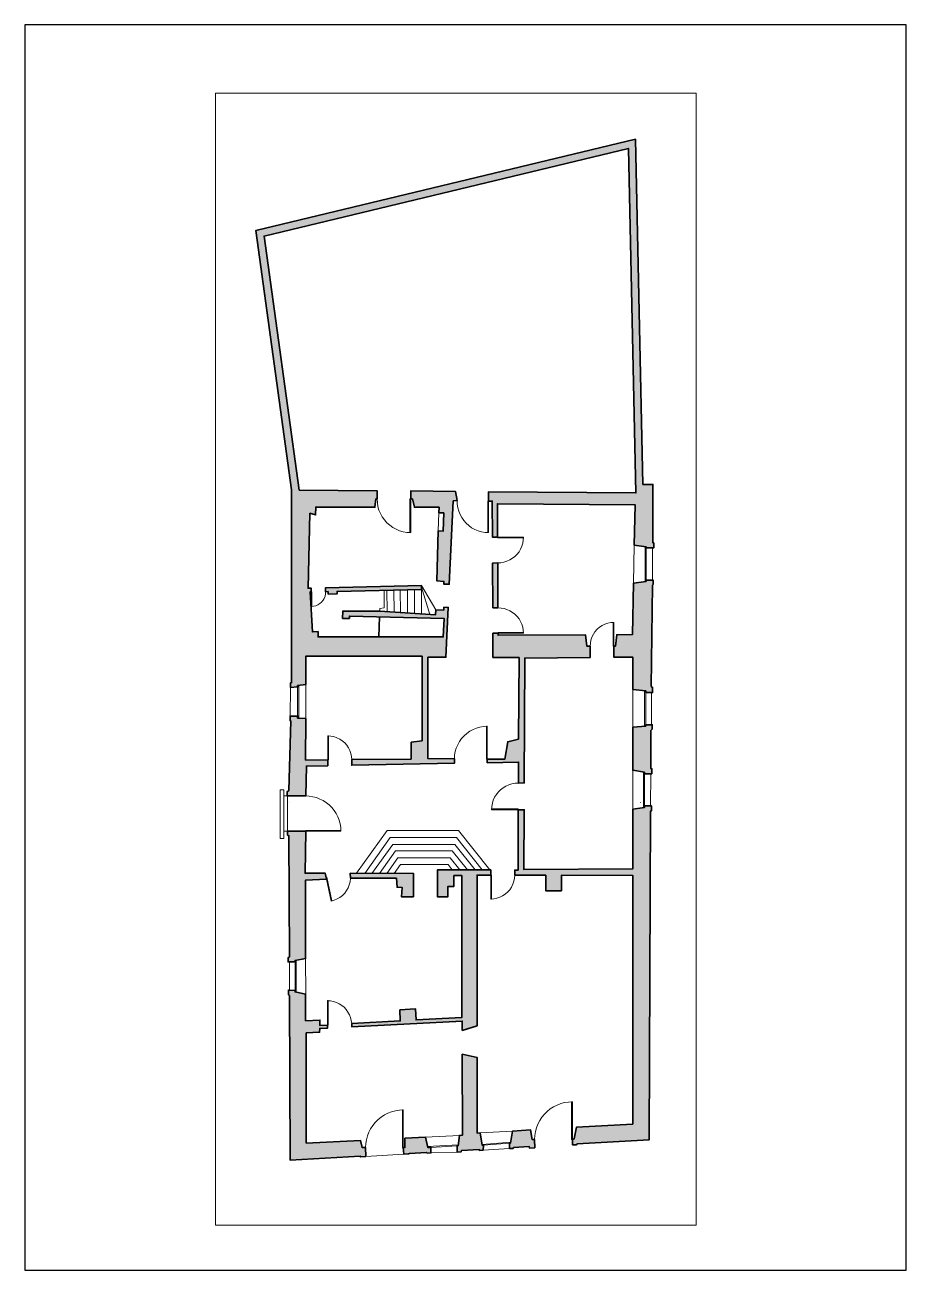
# Paper-space layout 'Layout1' of a CAD drawing. Header units: millimetres. Extents: x 64 to 274, y 59 to 356.
# The model-space entities are those that its viewports show. They can reach past a viewport. Long polylines and large blocks are cut down to what shows.
import ezdxf

# ---------------------------------------------------------------- set-up
doc = ezdxf.new("R2010")
doc.units = ezdxf.units.MM
for name, color, linetype, lineweight in [('A-ALV-___-___-EXI', 250, 'Continuous', 35), ('A-ESC-___-___-EXI', 250, 'Continuous', 25), ('A-JAN-___-___-EXI', 250, 'Continuous', 25), ('A-PIS-___-___-EXI', 250, 'Continuous', 25), ('A-POR-___-___-EXI', 250, 'Continuous', 25)]:
    doc.layers.add(name, color=color, linetype=linetype, lineweight=lineweight)

# ---------------------------------------------------------------- blocks, each defined once
blk = doc.blocks.new('SVG - A4-22928528-Não nomeada')
at = {"layer": 'A-PIS-___-___-EXI'}
for p, q in [((64.29, 356.5), (64.29, 59.5)), ((274.29, 356.5), (64.29, 356.5)), ((274.29, 59.5), (274.29, 356.5)), ((64.29, 59.5), (274.29, 59.5))]:
    blk.add_line(p, q, dxfattribs=at)

msp = doc.modelspace()

# ---------------------------------------------------------------- hatches: boundary and pattern name
at = {"layer": 'A-ALV-___-___-EXI'}
h = msp.add_hatch(color=11, dxfattribs=at)
h.paths.add_polyline_path([(22516, -35576), (24189, -35480), (24194, -35498), (24319, -35488), (24317, -35277), (24236, -35277), (24194, -35107), (22903, -35171), (22903, -32543), (23222, -32526), (23225, -32435), (23409, -32425), (23406, -32354), (23225, -32364), (23227, -32236), (22888, -32253), (22888, -31618), (22638, -31566), (22638, -31530), (22479, -31520), (22479, -31630), (22503, -31650)])
h.paths.add_polyline_path([(25225, -35434), (25338, -35429), (25360, -35417), (25770, -35392), (25782, -35407), (25875, -35404), (25875, -35272), (25799, -35274), (25747, -35029), (25252, -35053), (25252, -35277), (25215, -35277)])
h.paths.add_polyline_path([(26496, -35385), (26594, -35382), (26604, -35345), (27023, -35323), (27036, -35345), (27119, -35336), (27124, -35218), (27095, -35218), (27048, -34928), (26974, -34933), (26974, -33127), (26621, -33053), (26626, -34985), (26552, -34987), (26523, -35235), (26496, -35235)])
h.paths.add_polyline_path([(27745, -35296), (27833, -35296), (27843, -35277), (28216, -35255), (28223, -35291), (28353, -35287), (28346, -35085), (28290, -35085), (28250, -34857), (27819, -34884), (27774, -35169), (27745, -35169)])
h.paths.add_polyline_path([(29244, -35210), (29347, -35210), (29360, -35191), (31075, -35095), (31109, -27250), (31129, -27243), (31129, -27125), (30964, -27125), (30964, -27162), (30682, -27206), (30682, -28629), (28088, -28644), (28096, -27218), (27956, -27220), (27951, -28658), (27870, -28658), (27870, -28779), (28609, -28781), (28609, -29152), (28982, -29154), (28982, -28781), (30682, -28786), (30682, -34715), (29342, -34793), (29288, -35068), (29244, -35085)])
h.paths.add_polyline_path([(26621, -32484), (26974, -32371), (26974, -28776), (27298, -28779), (27298, -28656), (26027, -28654), (26030, -29296), (26277, -29296), (26277, -29046), (26422, -29046), (26422, -28791), (26614, -28791), (26614, -32173), (25522, -32234), (25507, -31971), (25129, -31991), (25144, -32256), (23985, -32320), (23988, -32396), (26619, -32261)])
h.paths.add_polyline_path([(22638, -30847), (22638, -30813), (22886, -30771), (22881, -28901), (23387, -28874), (23355, -28735), (22874, -28732), (22889, -27731), (22459, -27731), (22459, -27822), (22491, -27841), (22501, -30725), (22469, -30749), (22469, -30847)])
h.paths.add_polyline_path([(25460, -29299), (25458, -28739), (23951, -28735), (23958, -28852), (25050, -28855), (25068, -29066), (25188, -29073), (25176, -29299)])
h.paths.add_polyline_path([(22889, -26889), (22908, -26178), (23414, -26168), (23416, -26028), (22886, -26033), (22889, -25041), (22697, -25032), (22697, -24985), (22518, -24985), (22518, -25095), (22538, -25100), (22484, -26762), (22444, -26791), (22444, -26889)])
h.paths.add_polyline_path([(27958, -26582), (28098, -26580), (28110, -23601), (29669, -23586), (29669, -23319), (29593, -23319), (29556, -23046), (27475, -23056), (27475, -23010), (27350, -23010), (27352, -23584), (27973, -23584), (27963, -25532), (27703, -25598), (27632, -26016), (27217, -26013), (27217, -26099), (27961, -26084)])
h.paths.add_polyline_path([(31136, -26359), (31139, -26241), (31114, -26234), (31117, -25328), (31148, -25297), (31148, -25191), (30994, -25191), (30994, -25223), (30682, -25252), (30682, -26276), (30964, -26320), (30964, -26359)])
h.paths.add_polyline_path([(23985, -26158), (26432, -26111), (26432, -26006), (25804, -25998), (25804, -23581), (26231, -23581), (26287, -22394), (26182, -22391), (26179, -22455), (25988, -22448), (25985, -22570), (24655, -22479), (23772, -22479), (23767, -22656), (23931, -22656), (23931, -22600), (26187, -22656), (26167, -23098), (23185, -23098), (23185, -22970), (23050, -22978), (22992, -22025), (23021, -22025), (23019, -21932), (22947, -21935), (22989, -20146), (23124, -20188), (23127, -20001), (24540, -20003), (24562, -19807), (24592, -19807), (24592, -19611), (22734, -19594), (21897, -13535), (30579, -11447), (30758, -19662), (27247, -19635), (27249, -19859), (27335, -19859), (27340, -20715), (27463, -20715), (27460, -19920), (30741, -19945), (30719, -20907), (31001, -20946), (31001, -20973), (31183, -20973), (31183, -20853), (31163, -20853), (31166, -19459), (30928, -19459), (30746, -11226), (21703, -13403), (22552, -19591), (22552, -24187), (22528, -24195), (22528, -24305), (22697, -24290), (22697, -24259), (22889, -24234), (22889, -23559), (25664, -23559), (25664, -25574), (25404, -25611), (25399, -26013), (23988, -26023)])
h.paths.add_polyline_path([(31156, -24425), (31156, -24300), (31124, -24278), (31151, -21866), (31168, -21849), (31168, -21741), (31001, -21741), (31001, -21773), (30702, -21817), (30675, -23041), (30302, -23044), (30272, -23319), (30236, -23319), (30236, -23581), (30682, -23579), (30682, -24349), (30994, -24381), (30994, -24425)])
h.paths.add_polyline_path([(27347, -22406), (27472, -22403), (27468, -21331), (27342, -21334)])
h.paths.add_polyline_path([(23423, -22075), (23642, -22067), (23639, -22011), (25649, -21962), (25647, -21868), (23362, -21925), (23365, -22018), (23423, -22016)])
h.paths.add_polyline_path([(26184, -21841), (26312, -21841), (26405, -19849), (26498, -19846), (26459, -19626), (25392, -19616), (25392, -19807), (25431, -19807), (25482, -20006), (26069, -20006), (26064, -20134), (26179, -20138), (26167, -20573), (26049, -20568), (26012, -21758), (26184, -21773)])

# ---------------------------------------------------------------- linework, layer by layer
at = {"layer": 'A-ALV-___-___-EXI', "color": 18, "lineweight": 9}
for p, q in [((26064, -20134), (26049, -20568)), ((24638, -22617), (24623, -23098)), ((24653, -22619), (24638, -23098)), ((30864, -27044), (30866, -27044))]:
    msp.add_line(p, q, dxfattribs=at)
at = {"layer": 'A-ALV-___-___-EXI'}
for points in [[(25399, -26013), (23988, -26023), (23985, -26158), (26432, -26111), (26432, -26006), (25804, -25998), (25804, -23581), (26231, -23581), (26287, -22394), (26182, -22391), (26179, -22455), (25988, -22448), (25985, -22570), (24655, -22479), (23772, -22479), (23767, -22656), (23931, -22656), (23931, -22600), (26187, -22656), (26167, -23098), (23185, -23098), (23185, -22970), (23050, -22978), (22992, -22025), (23021, -22025), (23019, -21932), (22947, -21935), (22989, -20146), (23124, -20188), (23127, -20001), (24540, -20003), (24562, -19807), (24592, -19807), (24592, -19611), (22734, -19594), (21897, -13535), (30579, -11447), (30758, -19662), (27247, -19635), (27249, -19859), (27335, -19859), (27340, -20715), (27463, -20715), (27460, -19920), (30741, -19945), (30719, -20907), (31001, -20946), (31001, -20973), (31183, -20973), (31183, -20853), (31163, -20853), (31166, -19459), (30928, -19459), (30746, -11226), (21703, -13403), (22552, -19591), (22552, -24187), (22528, -24195), (22528, -24305), (22697, -24290), (22697, -24259), (22889, -24234), (22889, -23559), (25664, -23559), (25664, -25574), (25404, -25611)], [(26405, -19849), (26498, -19846), (26459, -19626), (25392, -19616), (25392, -19807), (25431, -19807), (25482, -20006), (26069, -20006), (26064, -20134), (26179, -20138), (26167, -20573), (26049, -20568), (26012, -21758), (26184, -21773), (26184, -21841), (26312, -21841)], [(27347, -22406), (27472, -22403), (27468, -21331), (27342, -21334)], [(25649, -21962), (25647, -21868), (23362, -21925), (23365, -22018), (23423, -22016), (23423, -22075), (23642, -22067), (23639, -22011)], [(30994, -24425), (31156, -24425), (31156, -24300), (31124, -24278), (31151, -21866), (31168, -21849), (31168, -21741), (31001, -21741), (31001, -21773), (30702, -21817), (30675, -23041), (30302, -23044), (30272, -23319), (30236, -23319), (30236, -23581), (30682, -23579), (30682, -24349), (30994, -24381)], [(27973, -23584), (27963, -25532), (27703, -25598), (27632, -26016), (27217, -26013), (27217, -26099), (27961, -26084), (27958, -26582), (28098, -26580), (28110, -23601), (29669, -23586), (29669, -23319), (29593, -23319), (29556, -23046), (27475, -23056), (27475, -23010), (27350, -23010), (27352, -23584)], [(23414, -26168), (23416, -26028), (22886, -26033), (22889, -25041), (22697, -25032), (22697, -24985), (22518, -24985), (22518, -25095), (22538, -25100), (22484, -26762), (22444, -26791), (22444, -26889), (22889, -26889), (22908, -26178)], [(30964, -26320), (30964, -26359), (31136, -26359), (31139, -26241), (31114, -26234), (31117, -25328), (31148, -25297), (31148, -25191), (30994, -25191), (30994, -25223), (30682, -25252), (30682, -26276)], [(28982, -29154), (28982, -28781), (30682, -28786), (30682, -34715), (29342, -34793), (29288, -35068), (29244, -35085), (29244, -35210), (29347, -35210), (29360, -35191), (31075, -35095), (31109, -27250), (31129, -27243), (31129, -27125), (30964, -27125), (30964, -27162), (30682, -27206), (30682, -28629), (28088, -28644), (28096, -27218), (27956, -27220), (27951, -28658), (27870, -28658), (27870, -28779), (28609, -28781), (28609, -29152)], [(23387, -28874), (23355, -28735), (22874, -28732), (22889, -27731), (22459, -27731), (22459, -27822), (22491, -27841), (22501, -30725), (22469, -30749), (22469, -30847), (22638, -30847), (22638, -30813), (22886, -30771), (22881, -28901)], [(25460, -29299), (25458, -28739), (23951, -28735), (23958, -28852), (25050, -28855), (25068, -29066), (25188, -29073), (25176, -29299)], [(25129, -31991), (25144, -32256), (23985, -32320), (23988, -32396), (26619, -32261), (26621, -32484), (26974, -32371), (26974, -28776), (27298, -28779), (27298, -28656), (26027, -28654), (26030, -29296), (26277, -29296), (26277, -29046), (26422, -29046), (26422, -28791), (26614, -28791), (26614, -32173), (25522, -32234), (25507, -31971)], [(22903, -35171), (22903, -32543), (23222, -32526), (23225, -32435), (23409, -32425), (23406, -32354), (23225, -32364), (23227, -32236), (22888, -32253), (22888, -31618), (22638, -31566), (22638, -31530), (22479, -31520), (22479, -31630), (22503, -31650), (22516, -35576), (24189, -35480), (24194, -35498), (24319, -35488), (24317, -35277), (24236, -35277), (24194, -35107)], [(27023, -35323), (27036, -35345), (27119, -35336), (27124, -35218), (27095, -35218), (27048, -34928), (26974, -34933), (26974, -33127), (26621, -33053), (26626, -34985), (26552, -34987), (26523, -35235), (26496, -35235), (26496, -35385), (26594, -35382), (26604, -35345)], [(25747, -35029), (25252, -35053), (25252, -35277), (25215, -35277), (25225, -35434), (25338, -35429), (25360, -35417), (25770, -35392), (25782, -35407), (25875, -35404), (25875, -35272), (25799, -35274)], [(28353, -35287), (28346, -35085), (28290, -35085), (28250, -34857), (27819, -34884), (27774, -35169), (27745, -35169), (27745, -35296), (27833, -35296), (27843, -35277), (28216, -35255), (28223, -35291)]]:
    msp.add_lwpolyline(points, close=True, dxfattribs=at)
at = {"layer": 'A-ESC-___-___-EXI', "color": 18, "lineweight": 9}
for p, q in [((24992, -21978), (24999, -22502)), ((25144, -21974), (25146, -22511)), ((25316, -21970), (25318, -22524)), ((25482, -21967), (25482, -22536)), ((25647, -21868), (25988, -22448)), ((25649, -21910), (25850, -22560)), ((25649, -21962), (25649, -22546)), ((24822, -21982), (24830, -22489))]:
    msp.add_line(p, q, dxfattribs=at)
at = {"layer": 'A-ESC-___-___-EXI', "color": 18, "lineweight": 9, "flags": 128}
for points in [[(24761, -21984), (24761, -22406), (24658, -22416), (24655, -22479)], [(24098, -28735), (24827, -27716), (26533, -27716), (27276, -28656)], [(24296, -28736), (24906, -27878), (26481, -27878), (27097, -28656)], [(26927, -28655), (26444, -28045), (24962, -28045), (24469, -28736)], [(26745, -28655), (26383, -28200), (25031, -28200), (24646, -28737)], [(24822, -28737), (25085, -28366), (26331, -28366), (26560, -28654)], [(26383, -28654), (26282, -28528), (25151, -28528), (25001, -28737)]]:
    msp.add_lwpolyline(points, dxfattribs=at)
at = {"layer": 'A-JAN-___-___-EXI', "color": 18, "lineweight": 9}
for p, q in [((30719, -20907), (30699, -21817)), ((30979, -21775), (30979, -20943)), ((31001, -21741), (31001, -20973)), ((31156, -20973), (31156, -21741)), ((22528, -24305), (22518, -24985)), ((22697, -24290), (22697, -24985)), ((22724, -24255), (22724, -25032)), ((22889, -24234), (22889, -25041)), ((30682, -25252), (30682, -24349)), ((30964, -24378), (30964, -25225)), ((30994, -24425), (30994, -25191)), ((31131, -24425), (31131, -25191)), ((30682, -26276), (30682, -27206)), ((30940, -26317), (30940, -27164)), ((30964, -26359), (30964, -27125)), ((31112, -26359), (31109, -27125)), ((22501, -30847), (22503, -31521)), ((22638, -30847), (22638, -31530)), ((22660, -30809), (22660, -31571)), ((22886, -30771), (22889, -31618)), ((26552, -34987), (25747, -35029)), ((27048, -34928), (27819, -34882)), ((26525, -35208), (25794, -35250)), ((26496, -35235), (25875, -35272)), ((27092, -35200), (27777, -35147)), ((27745, -35296), (27119, -35336)), ((27124, -35218), (27745, -35169)), ((26496, -35385), (25875, -35404))]:
    msp.add_line(p, q, dxfattribs=at)
at = {"layer": 'A-POR-___-___-EXI', "color": 18, "lineweight": 9}
for p, q in [((28081, -20715), (27463, -20715)), ((28081, -23010), (27475, -23010)), ((22444, -26889), (22371, -26889)), ((22493, -27044), (22496, -27044)), ((27320, -27220), (27956, -27220)), ((23728, -27731), (22889, -27731)), ((23377, -28833), (23394, -28828)), ((29244, -34185), (29244, -35085)), ((25225, -35434), (24319, -35488))]:
    msp.add_line(p, q, dxfattribs=at)
at = {"layer": 'A-POR-___-___-EXI', "color": 18, "lineweight": 9, "flags": 128}
for points in [[(24592, -19807), (24597, -19898), (24611, -19986), (24636, -20072), (24670, -20156), (24714, -20234), (24766, -20308), (24825, -20374), (24893, -20435), (24965, -20487), (25043, -20529), (25126, -20563), (25215, -20590), (25303, -20605), (25392, -20610)], [(25374, -20610), (25374, -19807), (25392, -19807)], [(25392, -19807), (25392, -20610), (25374, -20610)], [(26498, -19846), (26501, -19932), (26513, -20016), (26538, -20099), (26567, -20178), (26609, -20251), (26658, -20322), (26714, -20386), (26776, -20443), (26844, -20492), (26920, -20533), (26999, -20565), (27080, -20590), (27163, -20605), (27249, -20610)], [(27230, -20610), (27249, -20610), (27249, -19859)], [(27249, -19859), (27230, -19859), (27230, -20610)], [(27463, -20715), (27463, -20732), (28081, -20732), (28081, -20715)], [(27468, -21331), (27541, -21326), (27615, -21314), (27684, -21292), (27752, -21260), (27816, -21221), (27875, -21176), (27926, -21123), (27973, -21064), (28010, -21000), (28042, -20933), (28064, -20862), (28076, -20789), (28081, -20715)], [(23021, -22372), (23075, -22367), (23129, -22354), (23178, -22332), (23225, -22303), (23266, -22266), (23303, -22224), (23330, -22178), (23350, -22126), (23362, -22072), (23365, -22018)], [(23038, -22372), (23038, -22025), (23021, -22025), (23021, -22372), (23038, -22372)], [(28081, -23010), (28076, -22936), (28061, -22865), (28039, -22794), (28010, -22727), (27973, -22666), (27926, -22607), (27875, -22556), (27816, -22511), (27755, -22472), (27686, -22443), (27617, -22421), (27544, -22408), (27472, -22403)], [(30236, -22752), (30162, -22757), (30088, -22769), (30017, -22794), (29951, -22828), (29890, -22867), (29833, -22916), (29784, -22973), (29745, -23034), (29710, -23100), (29686, -23172), (29674, -23245), (29669, -23319)], [(30218, -22752), (30218, -23319), (30236, -23319), (30236, -22752), (30218, -22752), (30236, -22752)], [(27475, -23010), (27475, -22992), (28081, -22992), (28081, -23010)], [(27217, -25228), (27129, -25233), (27043, -25247), (26960, -25272), (26879, -25304), (26803, -25346), (26729, -25397), (26665, -25454), (26606, -25520), (26555, -25591), (26513, -25667), (26479, -25748), (26454, -25832), (26437, -25917), (26432, -26006)], [(27217, -25228), (27217, -26013), (27200, -26013), (27200, -25228), (27217, -25228)], [(23988, -26023), (23983, -25949), (23968, -25876), (23944, -25807), (23909, -25741), (23868, -25677), (23819, -25623), (23762, -25574), (23701, -25532), (23635, -25500), (23563, -25476), (23490, -25461), (23416, -25456)], [(23433, -25456), (23433, -26028), (23416, -26028), (23416, -25456), (23433, -25456)], [(27958, -26582), (27882, -26587), (27806, -26600), (27733, -26622), (27661, -26654), (27595, -26693), (27534, -26742), (27480, -26796), (27433, -26857), (27392, -26923), (27360, -26992), (27338, -27066), (27323, -27142), (27320, -27220)], [(22371, -27908), (22280, -27908), (22280, -26744), (22371, -26744), (22371, -27908)], [(22459, -26889), (22459, -27731), (22371, -27731)], [(23728, -27731), (23723, -27643), (23711, -27554), (23686, -27471), (23654, -27387), (23615, -27309), (23568, -27235), (23512, -27167), (23450, -27105), (23382, -27051), (23308, -27002), (23230, -26963), (23146, -26931), (23063, -26909), (22974, -26894), (22889, -26889)], [(27956, -27220), (27956, -27201), (27320, -27201), (27320, -27220)], [(22889, -27731), (22889, -27714), (23728, -27714), (23728, -27731)], [(23497, -29400), (23571, -29377), (23639, -29348), (23706, -29309), (23765, -29262), (23819, -29208), (23863, -29147), (23900, -29080), (23927, -29012), (23946, -28938), (23956, -28862), (23954, -28786)], [(27298, -29350), (27372, -29346), (27446, -29331), (27517, -29306), (27583, -29272), (27647, -29233), (27703, -29181), (27752, -29127), (27794, -29063), (27826, -28997), (27850, -28926), (27865, -28852), (27870, -28779)], [(27315, -29350), (27315, -28779), (27298, -28779)], [(27298, -28779), (27298, -29350), (27315, -29350)], [(23394, -28828), (23514, -29395), (23497, -29400), (23386, -28875)], [(23423, -31773), (23423, -32354), (23406, -32354), (23406, -31772), (23423, -31772)], [(23985, -32320), (23976, -32249), (23958, -32177), (23931, -32109), (23897, -32045), (23853, -31986), (23804, -31932), (23747, -31885), (23686, -31846), (23620, -31814), (23551, -31792), (23480, -31777), (23406, -31773)], [(25215, -34379), (25122, -34384), (25028, -34398), (24938, -34423), (24849, -34457), (24766, -34499), (24687, -34550), (24614, -34609), (24547, -34676), (24488, -34749), (24437, -34828), (24395, -34911), (24361, -34999), (24336, -35090), (24322, -35183), (24317, -35277)], [(25198, -34379), (25215, -34379), (25215, -35277), (25198, -35277), (25198, -34379)], [(29244, -34185), (29151, -34190), (29058, -34204), (28967, -34229), (28879, -34263), (28795, -34305), (28717, -34356), (28643, -34415), (28577, -34484), (28518, -34555), (28466, -34634), (28425, -34720), (28390, -34806), (28366, -34896), (28351, -34990), (28346, -35085)], [(29244, -35085), (29227, -35085), (29227, -34185), (29244, -34185)]]:
    msp.add_lwpolyline(points, dxfattribs=at)

psp = doc.layouts.get("Layout1")

# ---------------------------------------------------------------- block references
at = {"layer": 'A-POR-___-___-EXI'}
psp.add_blockref('SVG - A4-22928528-Não nomeada', (0, 0), dxfattribs=at)

# ---------------------------------------------------------------- viewports
at = {"layer": 'A-JAN-___-___-EXI'}
psp.add_viewport(center=(166.99, 205.22), size=(114.49, 270.027), view_center_point=(26467.51, -23627.35), view_height=27002.714, dxfattribs=at)

doc.saveas('drawing.dxf')
